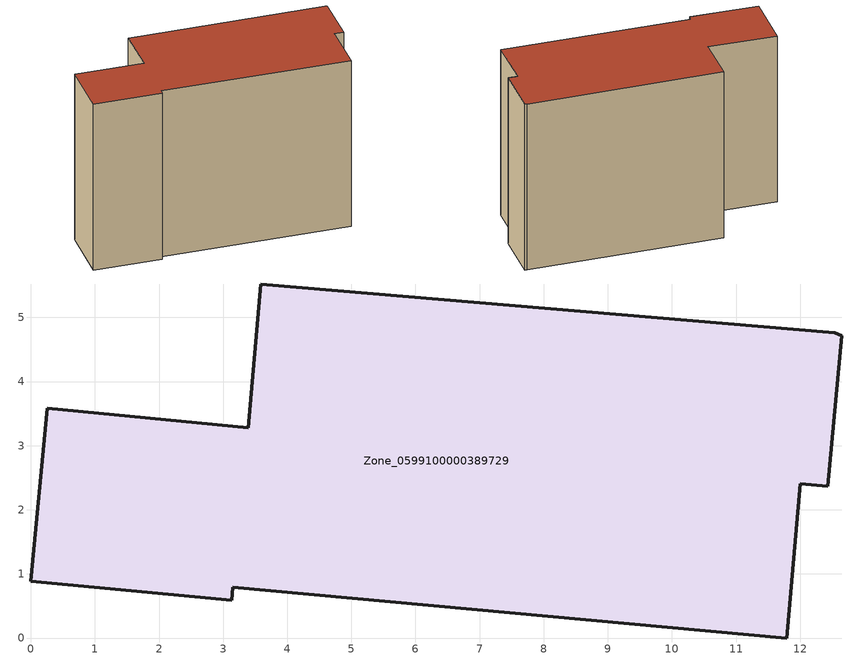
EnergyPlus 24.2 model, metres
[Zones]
Zone_0599100000389729
 floor ground (C_G): 11.79,0 3.15,0.79 3.14,0.59 0,0.89 0.26,3.58 3.4,3.28 3.58,5.52 12.54,4.76 12.65,4.72 12.43,2.37 12,2.4 z0
 wall outside (C_F): 3.4,3.28 0.26,3.58 0,0.89 3.14,0.59 3.15,0.79 11.79,0 12,2.4 12.43,2.37 12.65,4.72 12.54,4.76 3.58,5.52 3.4,3.28 z0:8.37
 roof outside (C_R): 12.43,2.37 12.65,4.72 12.54,4.76 3.58,5.52 3.4,3.28 0.26,3.58 0,0.89 3.14,0.59 3.15,0.79 11.79,0 12,2.4 z8.37
[BUILDING]
Pand.0599100000389729: North Axis=0; Terrain=City; Loads Convergence Tolerance Value=0.04; Temperature Convergence Tolerance Value=0.4; Solar Distribution=FullExterior; Maximum Number of Warmup Days=25; Minimum Number of Warmup Days=1
[Site:Location]
Rotterdam.The.Hague.AP_ZH_NLD Design_Conditions: Latitude=51.96; Longitude=4.45; Time Zone=1; Elevation=-4.5
[SITE:GROUNDTEMPERATURE:BUILDINGSURFACE]
18, 18, 18, 18, 18, 18, 18, 18, 18, 18, 18, 18
[MATERIAL] Thermal Absorptance=0.9; Solar Absorptance=0.7; Visible Absorptance=0.7
Name | Roughness | Thickness | Conductivity | Density | Specific Heat
G.TI.1992-2005 | MediumSmooth | 0.15 | 0.06 | 540 | 1210
F.TI.1992-2005 | Rough | 0.3 | 0.12 | 1920 | 840
R.TI.1992-2005 | MediumRough | 0.2 | 0.08 | 1500 | 1000
[CONSTRUCTION]
C_G: G.TI.1992-2005
C_F: F.TI.1992-2005
C_R: R.TI.1992-2005
[ZONE]
Zone_0599100000389729: Type=1; Multiplier=1; Ceiling Height=Autocalculate; Volume=Autocalculate; Floor Area=autocalculate; Part of Total Floor Area=Yes
[ZONEINFILTRATION:DESIGNFLOWRATE]
Infil_Zone_0599100000389729: Zone or ZoneList or Space or SpaceList=Zone_0599100000389729; Schedule=AlwaysOn; Design Flow Rate Calculation Method=Flow/Area; Flow Rate per Floor Area=0.0015; Constant Term Coefficient=1; Temperature Term Coefficient=0; Velocity Term Coefficient=0; Velocity Squared Term Coefficient=0
[HVACTEMPLATE:ZONE:IDEALLOADSAIRSYSTEM]
Zone_0599100000389729: Maximum Heating Supply Air Temperature=50; Minimum Cooling Supply Air Temperature=13; Maximum Heating Supply Air Humidity Ratio=0.0156; Minimum Cooling Supply Air Humidity Ratio=0.0077; Heating Limit=NoLimit; Cooling Limit=NoLimit; Dehumidification Control Type=ConstantSensibleHeatRatio; Cooling Sensible Heat Ratio=0.7; Dehumidification Setpoint=60; Humidification Control Type=None; Humidification Setpoint=30; Outdoor Air Method=None; Outdoor Air Flow Rate per Person=0.00944; Outdoor Air Flow Rate per Zone Floor Area=0; Outdoor Air Flow Rate per Zone=0; Demand Controlled Ventilation Type=None; Outdoor Air Economizer Type=NoEconomizer; Heat Recovery Type=None; Sensible Heat Recovery Effectiveness=0.7; Latent Heat Recovery Effectiveness=0.65
[ZONECONTROL:THERMOSTAT]
ThermostatControl_Zone_0599100000389729: Zone or ZoneList=Zone_0599100000389729; Control Type Schedule=DualSetpointControlType; Control 1=Thermostat_Zone_0599100000389729; Temperature Difference Between Cutout And Setpoint=0
[THERMOSTATSETPOINT:DUALSETPOINT]
Thermostat_Zone_0599100000389729: Heating Setpoint Temperature Schedule=HeatingSetpoint_Zone_0599100000389729; Cooling Setpoint Temperature Schedule=CoolingSetpoint_Zone_0599100000389729
[SCHEDULE:COMPACT]
HeatingSetpoint_Zone_0599100000389729: Through: 12/31, For: AllDays, Until: 24:00, 21
CoolingSetpoint_Zone_0599100000389729: Through: 12/31, For: AllDays, Until: 24:00, 24
DualSetpointControlType: Through: 12/31, For: AllDays, Until: 24:00, 4
AlwaysOn: Through: 12/31, For: AllDays, Until: 24:00, 1
